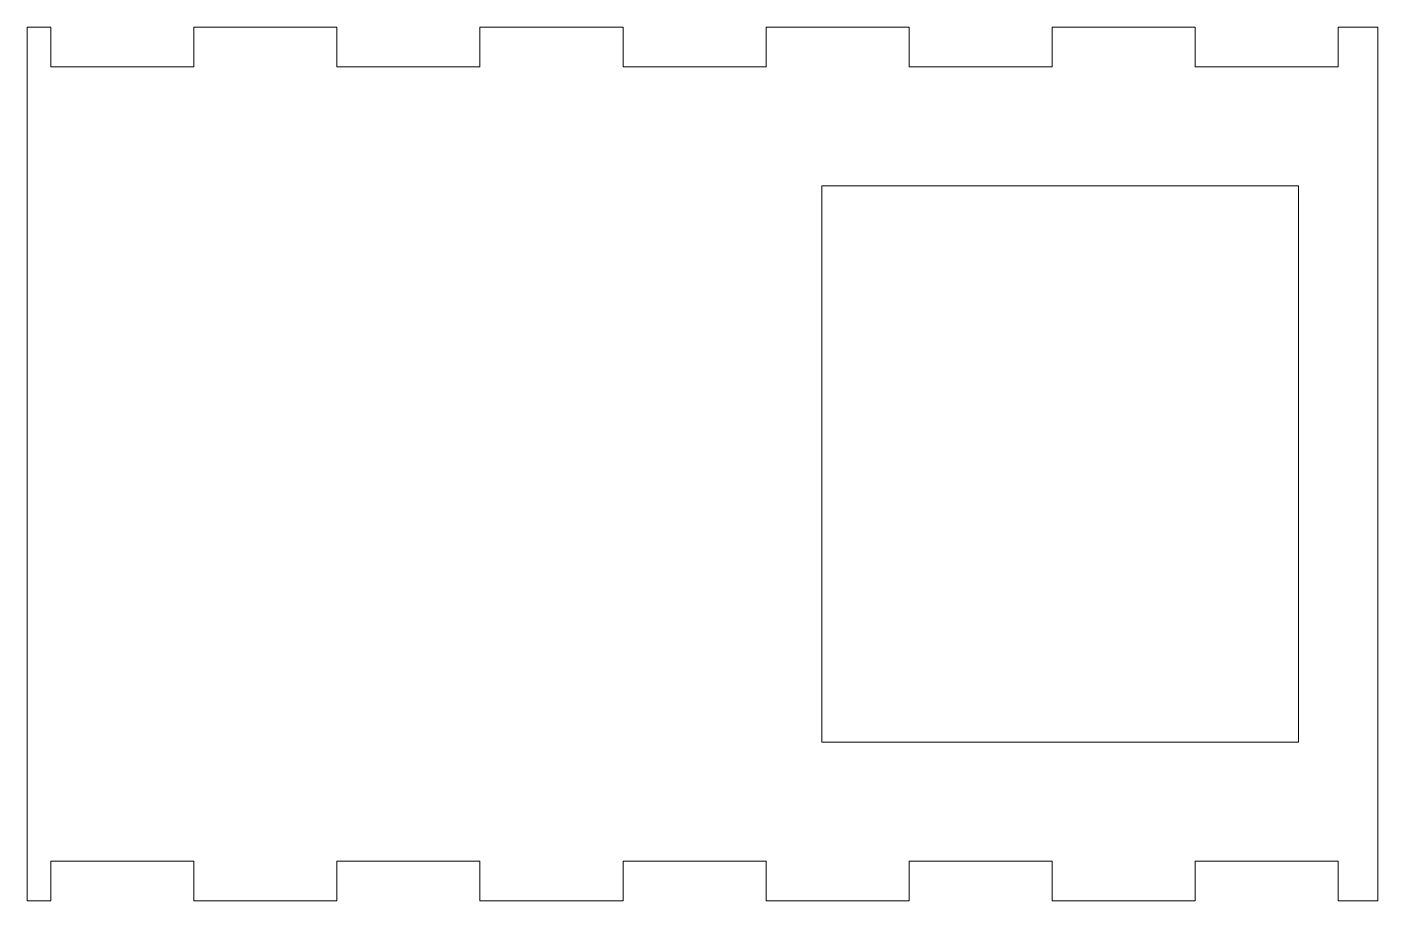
# Model space of a CAD drawing. Header units: millimetres. Extents: x 0 to 170, y 0 to 110.
import ezdxf

# ---------------------------------------------------------------- set-up
doc = ezdxf.new("R2010")
doc.units = ezdxf.units.MM
doc.layers.get('0').update_dxf_attribs({"lineweight": 0})

msp = doc.modelspace()

# ---------------------------------------------------------------- linework, layer by layer
at = {"color": 1, "true_color": 0xff0000}
for p, q in [((3, 110), (0, 110)), ((0, 110), (0, 0)), ((3, 105), (3, 110)), ((39, 110), (21, 110)), ((21, 110), (21, 105)), ((39, 105), (39, 110)), ((75, 110), (57, 110)), ((57, 110), (57, 105)), ((75, 105), (75, 110)), ((111, 110), (93, 110)), ((93, 110), (93, 105)), ((111, 105), (111, 110)), ((147, 110), (129, 110)), ((129, 110), (129, 105)), ((147, 105), (147, 110)), ((170, 110), (165, 110)), ((165, 110), (165, 105)), ((170, 0), (170, 110)), ((21, 105), (3, 105)), ((57, 105), (39, 105)), ((93, 105), (75, 105)), ((129, 105), (111, 105)), ((165, 105), (147, 105)), ((100, 20), (100, 90)), ((100, 90), (160, 90)), ((160, 90), (160, 20)), ((160, 20), (100, 20)), ((3, 0), (3, 5)), ((3, 5), (21, 5)), ((21, 5), (21, 0)), ((39, 0), (39, 5)), ((39, 5), (57, 5)), ((57, 5), (57, 0)), ((75, 0), (75, 5)), ((75, 5), (93, 5)), ((93, 5), (93, 0)), ((111, 0), (111, 5)), ((111, 5), (129, 5)), ((129, 5), (129, 0)), ((147, 0), (147, 5)), ((147, 5), (165, 5)), ((165, 5), (165, 0)), ((0, 0), (3, 0)), ((21, 0), (39, 0)), ((57, 0), (75, 0)), ((93, 0), (111, 0)), ((129, 0), (147, 0)), ((165, 0), (170, 0))]:
    msp.add_line(p, q, dxfattribs=at)

doc.saveas('drawing.dxf')
